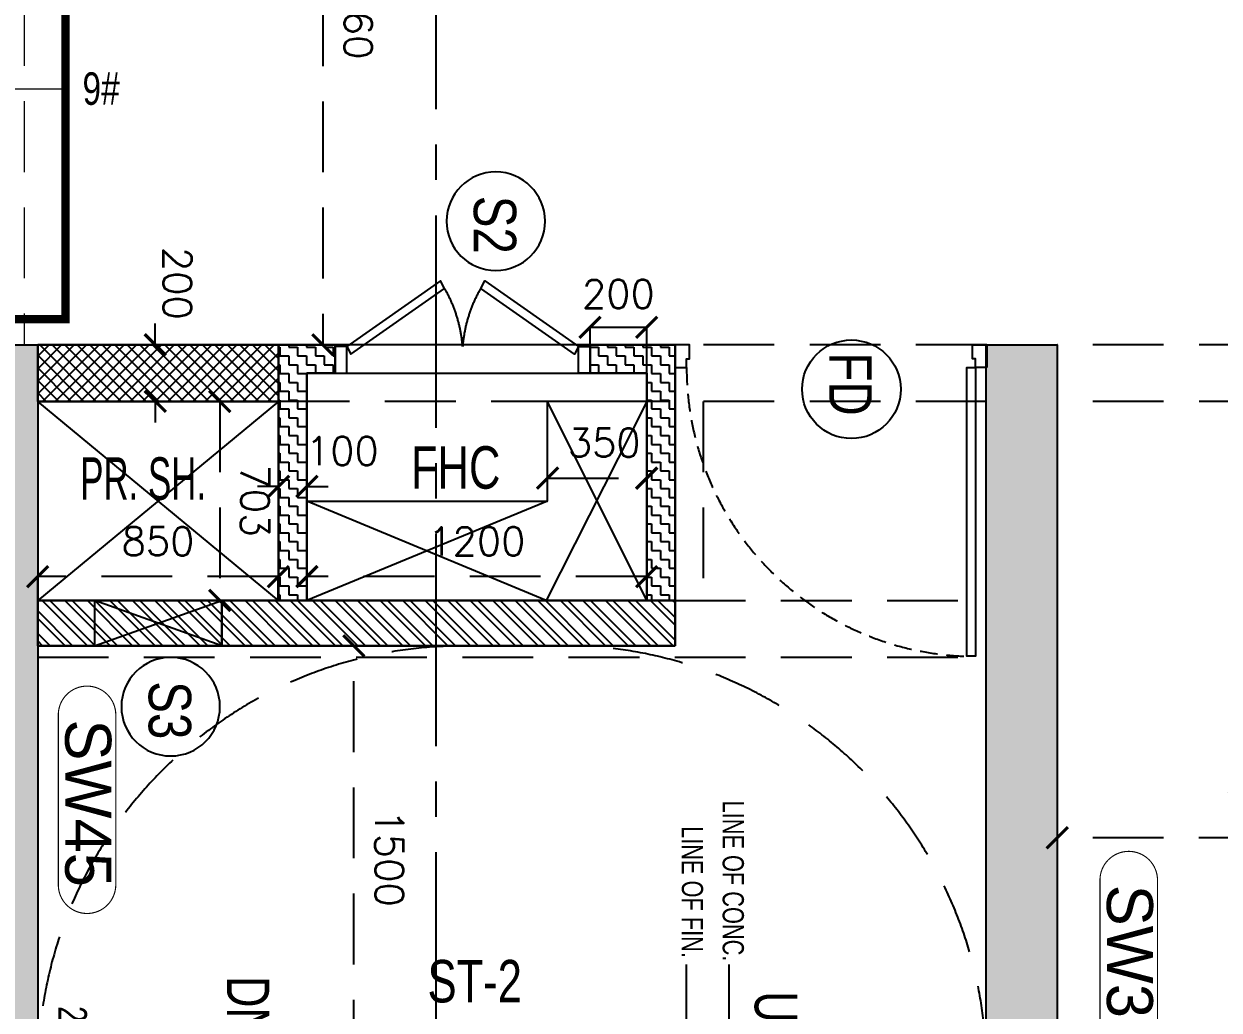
# Model space of a CAD drawing. Header units: millimetres. Extents: x -414464 to 1686, y -90036 to 108605.
# Drawn here: x -112215 to -107994, y -69575 to -66091 of the extents above; entities that cross this region are included whole.
import ezdxf
from ezdxf.enums import TextEntityAlignment as Align

# ---------------------------------------------------------------- set-up
doc = ezdxf.new("R2010")
doc.units = ezdxf.units.MM
doc.header["$LTSCALE"] = 1000
doc.header["$MEASUREMENT"] = 0
for name, pattern in [('$1$AUDIT_D_120904163729-0', [0]), ('$36$HIDDEN', [0.375, 0.25, -0.125]), ('AUDIT_D_120904163729-0', [0]), ('T8 - TYPICAL FLOOR CORE$0$T8 - TYPICAL FLOOR CORE$0$HIDDEN2', [0.1875, 0.125, -0.0625]), ('T8 - TYPICAL FLOOR CORE$1$AUDIT_D_120904163729-0', [0]), ('T8 - TYPICAL FLOOR CORE$1$HIDDEN', [0.375, 0.25, -0.125]), ('T8 - TYPICAL FLOOR CORE$1$T10-TYPICAL FLOOR CORE$0$HIDDEN', [0.375, 0.25, -0.125]), ('T8(T9 IS SIMILAR) - DIMENSION & TEXTING$1$( Hidden )', [0.375, 0.25, -0.125]), ('T8(T9 IS SIMILAR) - DIMENSION & TEXTING$1$AUDIT_D_120904163729-0', [0]), ('T8(T9 IS SIMILAR)$1$$0$HIDDEN', [0.375, 0.25, -0.125]), ('T8(T9 IS SIMILAR)$1$HIDDEN', [0.375, 0.25, -0.125]), ('T8_REFUGE COLUMNS$1$CENTER2', [1.125, 0.75, -0.125, 0.125, -0.125])]:
    doc.linetypes.add(name, pattern=pattern)
doc.layers.get('0').update_dxf_attribs({"linetype": 'AUDIT_D_120904163729-0'})
for name, color, linetype in [('$0$A-HATCH -160', 251, '$1$AUDIT_D_120904163729-0'), ('$21$A-DIMENSIONS', 2, '$36$HIDDEN'), ('a-rcc', 3, 'Continuous'), ('T8 - TYPICAL FLOOR CORE$0$T8 - TYPICAL FLOOR CORE$0$A-DOOR', 1, 'Continuous'), ('T8 - TYPICAL FLOOR CORE$0$T8 - TYPICAL FLOOR CORE$0$Typical floor plan-$0$$0$A2-TYPICAL$0$a-door', 1, 'Continuous'), ('T8 - TYPICAL FLOOR CORE$1$A-DIMENSIONS', 2, 'T8 - TYPICAL FLOOR CORE$1$HIDDEN'), ('T8 - TYPICAL FLOOR CORE$1$A-DOOR-FULL', 2, 'Continuous'), ('T8 - TYPICAL FLOOR CORE$1$A-HATCH -160', 251, 'T8 - TYPICAL FLOOR CORE$1$AUDIT_D_120904163729-0'), ('T8 - TYPICAL FLOOR CORE$1$a-window-no', 125, 'Continuous'), ('T8 - TYPICAL FLOOR CORE$1$HATCH', 8, 'Continuous'), ('T8 - TYPICAL FLOOR CORE$1$T10-TYPICAL FLOOR CORE$0$A-SLAB SUNK-AC LEDGES', 251, 'T8 - TYPICAL FLOOR CORE$1$T10-TYPICAL FLOOR CORE$0$HIDDEN'), ('T8 - TYPICAL FLOOR CORE$1$T10-TYPICAL FLOOR CORE$0$CUT-OUT', 49, 'Continuous'), ('T8(T9 IS SIMILAR) - DIMENSION & TEXTING$1$A-FIRE FIGHTING', 7, 'T8(T9 IS SIMILAR) - DIMENSION & TEXTING$1$AUDIT_D_120904163729-0'), ('T8(T9 IS SIMILAR)$1$$6$a-beam 2', 50, 'Continuous'), ('T8(T9 IS SIMILAR)$1$S-BEAM', 20, 'T8(T9 IS SIMILAR)$1$$0$HIDDEN'), ('T8_REFUGE COLUMNS$1$A-CENTERLINE', 193, 'T8_REFUGE COLUMNS$1$CENTER2'), ('T8_REFUGE COLUMNS$1$A-RCC COLS', 3, 'Continuous'), ('T8_TYPICAL COLUMNS$1$A-RCC COLS', 3, 'Continuous')]:
    doc.layers.add(name, color=color, linetype=linetype)
for name, color, linetype, lineweight in [('T8 - TYPICAL FLOOR CORE$0$a-Text', 4, 'Continuous', 0), ('T8 - TYPICAL FLOOR CORE$0$T8 - TYPICAL FLOOR CORE$0$D&W', 8, 'Continuous', 25), ('T8 - TYPICAL FLOOR CORE$1$A-WALL- 160', 6, 'Continuous', 30), ('T8 - TYPICAL FLOOR CORE$1$T10-TYPICAL FLOOR CORE$0$A-WALL- 160', 6, 'Continuous', 30), ('T8 - TYPICAL FLOOR CORE$1$T10-TYPICAL FLOOR CORE$0$D&W', 8, 'Continuous', 25), ('T8(T9 IS SIMILAR) - DIMENSION & TEXTING$1$R0-18-10-2014-T1-1st Podium Floor Plan$0$Text', 2, 'Continuous', 0), ('T8(T9 IS SIMILAR) - DIMENSION & TEXTING$1$U-IPD-WS-FIRE', 1, 'Continuous', 40), ('T8(T9 IS SIMILAR)$1$D&W', 8, 'Continuous', 25), ('T8(T9 IS SIMILAR)$1$SCPL BEAM', 191, 'T8(T9 IS SIMILAR)$1$$0$HIDDEN', 13), ('T8_REFUGE COLUMNS$1$A-COLUMN NO size reduce', 81, 'Continuous', 25)]:
    doc.layers.add(name, color=color, linetype=linetype, lineweight=lineweight)
doc.layers.add('T8_REFUGE COLUMNS$1$COL-HATCH', color=7, linetype='Continuous', lineweight=25, true_color=0xa3a3a3)
doc.styles.add('T8 - TYPICAL FLOOR CORE$0$ARIAL ARROW', font='swisscl.ttf')
doc.styles.add('T8 - TYPICAL FLOOR CORE$1$LODHA STANDERD', font='sanss___.ttf')
doc.styles.add('T8 - TYPICAL FLOOR CORE$1$Romans 1', font='romans.shx', dxfattribs={"height": 100})
doc.styles.add('T8(T9 IS SIMILAR) - DIMENSION & TEXTING$1$ARIAL ARROW', font='swisscl.ttf')
doc.styles.add('T8(T9 IS SIMILAR) - DIMENSION & TEXTING$1$Tahoma', font='tahoma.ttf')
doc.styles.add('T8_REFUGE COLUMNS$1$STANDARD', font='GOTHIC.TTF')
doc.dimstyles.new('T8 - TYPICAL FLOOR CORE$1$ALPINE S', dxfattribs={"dimscale": 0, "dimtxt": 100, "dimasz": 75, "dimexe": 0, "dimexo": 0, "dimgap": 75, "dimtad": 1, "dimdec": 0, "dimzin": 0, "dimdsep": 46, "dimtxsty": 'T8 - TYPICAL FLOOR CORE$1$Romans 1', "dimblk": 'T8 - TYPICAL FLOOR CORE$1$_ArchTick', "dimcen": 0.09, "dimclrd": 256, "dimclre": 256, "dimclrt": 7, "dimadec": 0, "dimazin": 0, "dimtfac": 1, "dimtdec": 0, "dimtofl": 0, "dimtmove": 1, "dimatfit": 0, "dimldrblk": 'T8 - TYPICAL FLOOR CORE$1$_Open90', "dimfxl": 1, "dimtolj": 1, "dimtzin": 0, "dimarcsym": 0})
doc.dimstyles.new('T8(T9 IS SIMILAR) - DIMENSION & TEXTING$1$SAMATA STD', dxfattribs={"dimtxt": 100, "dimasz": 50, "dimexe": 50, "dimexo": 50, "dimgap": 10, "dimtad": 0, "dimdec": 0, "dimrnd": 5, "dimzin": 0, "dimdsep": 46, "dimtxsty": 'T8(T9 IS SIMILAR) - DIMENSION & TEXTING$1$Tahoma', "dimblk": 'T8(T9 IS SIMILAR) - DIMENSION & TEXTING$1$_Origin2', "dimcen": -50, "dimdle": 50, "dimclrd": 7, "dimclre": 7, "dimclrt": 7, "dimadec": 0, "dimazin": 0, "dimtfac": 1, "dimtdec": 0, "dimtmove": 1, "dimatfit": 3, "dimfxl": 150, "dimtfill": 1, "dimtolj": 1, "dimtzin": 0, "dimlwd": -1, "dimlwe": -1, "dimarcsym": 0})

# ---------------------------------------------------------------- blocks, each defined once
blk = doc.blocks.new('T8_REFUGE COLUMNS')
at = {"layer": 'T8_REFUGE COLUMNS$1$COL-HATCH', "linetype": 'ByBlock'}
h = blk.add_hatch(color=256, dxfattribs=at)
h.dxf.hatch_style = 1
h.paths.add_polyline_path([(1215612.1, -5715624.9), (1207452.1, -5715624.9), (1207452.1, -5715374.9), (1215612.1, -5715374.9)])
h = blk.add_hatch(color=256, dxfattribs=at)
h.dxf.hatch_style = 1
h.paths.add_polyline_path([(1212742.1, -5719224.9), (1207452.1, -5719224.9), (1207452.1, -5718974.9), (1212742.1, -5718974.9)])
at = {"layer": 'T8_REFUGE COLUMNS$1$A-CENTERLINE'}
blk.add_line((1223494.9, -5717567.4), (1182495.9, -5717567.4), dxfattribs=at)
at = {"layer": 'T8_REFUGE COLUMNS$1$A-COLUMN NO size reduce', "linetype": 'ByBlock', "const_width": 3.9}
for points in [[(1209343.2, -5715223.3, -1), (1209343.2, -5715020.1), (1209943.4, -5715020.1, -1), (1209943.4, -5715223.3)], [(1208759.4, -5718902.2, -1), (1208759.4, -5718699.1), (1209359.6, -5718699.1, -1), (1209359.6, -5718902.2)]]:
    blk.add_lwpolyline(points, format="xyb", close=True, dxfattribs=at)
at = {"layer": 'T8_REFUGE COLUMNS$1$A-RCC COLS', "linetype": 'ByBlock'}
for points in [[(1215612.1, -5715624.9), (1207452.1, -5715624.9), (1207452.1, -5715374.9), (1215612.1, -5715374.9)], [(1212742.1, -5719224.9), (1207452.1, -5719224.9), (1207452.1, -5718974.9), (1212742.1, -5718974.9)]]:
    blk.add_lwpolyline(points, close=True, dxfattribs=at)
at = {"layer": 'T8_REFUGE COLUMNS$1$A-COLUMN NO size reduce', "linetype": 'ByBlock', "char_height": 162.5, "attachment_point": 1, "style": 'T8_REFUGE COLUMNS$1$STANDARD'}
for s, insert in [('SW34', (1209359.4, -5715036.3)), ('SW45', (1208775.6, -5718715.3))]:
    blk.add_mtext_dynamic_manual_height_columns(s, width=444.685, gutter_width=500, heights=[0], dxfattribs=dict(at, insert=insert))
blk = doc.blocks.new('T8_TYPICAL COLUMNS')
at = {"layer": 'T8_TYPICAL COLUMNS$1$A-RCC COLS', "linetype": 'ByBlock'}
blk.add_blockref('T8_REFUGE COLUMNS', (0, 0), dxfattribs=at)
blk = doc.blocks.new('*U4597')
for points in [[(0, 0), (0, 1020), (30, 1020), (30, 0)], [(-40, 0), (0, 0), (0, -30), (10, -30), (10, -80), (-40, -80)], [(1060, 0), (1020, 0), (1020, -30), (1010, -30), (1010, -80), (1060, -80)]]:
    blk.add_lwpolyline(points, close=True)
at = {"color": 0, "linetype": 'ByBlock', "ltscale": 0.25}
blk.add_arc((-1.5, -0.6), 1021.5, 0.0347, 87.627, dxfattribs=at)
blk = doc.blocks.new('T8 - TYPICAL FLOOR CORE$1$WINDOW TAG')
at = {"layer": 'T8 - TYPICAL FLOOR CORE$1$a-window-no'}
blk.add_circle((0, 0), 174.1, dxfattribs=at)
at = {"layer": 'T8 - TYPICAL FLOOR CORE$1$a-window-no', "style": 'T8 - TYPICAL FLOOR CORE$1$LODHA STANDERD'}
blk.add_attdef('WINDOW', text='', height=150, dxfattribs=at).set_placement((11.3, 2.8), align=Align.MIDDLE_CENTER)
blk = doc.blocks.new('T8 - TYPICAL FLOOR CORE$1$_ArchTick')
at = {"color": 0, "linetype": 'ByBlock', "const_width": 0.15}
blk.add_lwpolyline([(-0.5, -0.5), (0.5, 0.5)], dxfattribs=at)
blk = doc.blocks.new('*D4665')
at = {"layer": 'T8 - TYPICAL FLOOR CORE$1$A-DIMENSIONS', "linetype": 'T8 - TYPICAL FLOOR CORE$1$HIDDEN', "lineweight": -2, "transparency": 16777216}
for p, q in [((1209202.3, -5713874), (1209193.6, -5713874)), ((1209202.3, -5715374), (1209193.6, -5715374))]:
    blk.add_line(p, q, dxfattribs=at)
at = {"layer": 'T8 - TYPICAL FLOOR CORE$1$A-DIMENSIONS', "lineweight": -2, "transparency": 16777216}
blk.add_line((1209193.6, -5713874), (1209193.6, -5715374), dxfattribs=at)
at = {"layer": 'T8 - TYPICAL FLOOR CORE$1$A-DIMENSIONS', "linetype": 'ByBlock', "lineweight": -2, "transparency": 16777216, "xscale": 75, "yscale": 75, "zscale": 75}
for p, rotation in [((1209193.6, -5713874), 90), ((1209193.6, -5715374), 270)]:
    blk.add_blockref('T8 - TYPICAL FLOOR CORE$1$_ArchTick', p, dxfattribs=dict(at, rotation=rotation))
at = {"layer": 'T8 - TYPICAL FLOOR CORE$1$A-DIMENSIONS', "color": 7, "linetype": 'ByBlock', "transparency": 16777216, "insert": (1209068.6, -5714624), "char_height": 100, "attachment_point": 5, "rotation": 90, "style": 'T8 - TYPICAL FLOOR CORE$1$Romans 1'}
blk.add_mtext('\\A1;1500', dxfattribs=at)
blk = doc.blocks.new('T8 - TYPICAL FLOOR CORE$1$_Open90')
at = {"color": 0, "linetype": 'ByBlock', "lineweight": -2}
for p, q in [((0, 0), (-1, 0)), ((-0.5, 0.5), (0, 0)), ((0, 0), (-0.5, -0.5))]:
    blk.add_line(p, q, dxfattribs=at)
blk = doc.blocks.new('*D4669')
at = {"layer": 'T8 - TYPICAL FLOOR CORE$1$A-DIMENSIONS', "linetype": 'T8 - TYPICAL FLOOR CORE$1$HIDDEN', "lineweight": -2, "transparency": 16777216}
for p, q in [((1205092.4, -5717855.7), (1205092.4, -5717968.1)), ((1207452.3, -5718258.1), (1207452.3, -5717968.1))]:
    blk.add_line(p, q, dxfattribs=at)
at = {"layer": 'T8 - TYPICAL FLOOR CORE$1$A-DIMENSIONS', "lineweight": -2, "transparency": 16777216}
blk.add_line((1205092.4, -5717968.1), (1207452.3, -5717968.1), dxfattribs=at)
at = {"layer": 'T8 - TYPICAL FLOOR CORE$1$A-DIMENSIONS', "linetype": 'ByBlock', "lineweight": -2, "transparency": 16777216, "xscale": 75, "yscale": 75, "zscale": 75, "rotation": 180}
blk.add_blockref('T8 - TYPICAL FLOOR CORE$1$_ArchTick', (1205092.4, -5717968.1), dxfattribs=at)
at = {"layer": 'T8 - TYPICAL FLOOR CORE$1$A-DIMENSIONS', "linetype": 'ByBlock', "lineweight": -2, "transparency": 16777216, "xscale": 75, "yscale": 75, "zscale": 75}
blk.add_blockref('T8 - TYPICAL FLOOR CORE$1$_ArchTick', (1207452.3, -5717968.1), dxfattribs=at)
at = {"layer": 'T8 - TYPICAL FLOOR CORE$1$A-DIMENSIONS', "color": 7, "linetype": 'ByBlock', "transparency": 16777216, "insert": (1206272.3, -5717843.1), "char_height": 100, "attachment_point": 5, "style": 'T8 - TYPICAL FLOOR CORE$1$Romans 1'}
blk.add_mtext('\\A1;2360', dxfattribs=at)
blk = doc.blocks.new('*D4629')
at = {"layer": 'T8 - TYPICAL FLOOR CORE$1$A-DIMENSIONS', "linetype": 'T8 - TYPICAL FLOOR CORE$1$HIDDEN', "lineweight": -2, "transparency": 16777216}
for p, q in [((1208515.7, -5717976.4), (1208515.7, -5717858.5)), ((1210015.9, -5718058.1), (1210015.9, -5717858.5))]:
    blk.add_line(p, q, dxfattribs=at)
at = {"layer": 'T8 - TYPICAL FLOOR CORE$1$A-DIMENSIONS', "lineweight": -2, "transparency": 16777216}
blk.add_line((1210015.9, -5717858.5), (1208515.7, -5717858.5), dxfattribs=at)
at = {"layer": 'T8 - TYPICAL FLOOR CORE$1$A-DIMENSIONS', "linetype": 'ByBlock', "lineweight": -2, "transparency": 16777216, "xscale": 75, "yscale": 75, "zscale": 75, "rotation": 180}
blk.add_blockref('T8 - TYPICAL FLOOR CORE$1$_ArchTick', (1208515.7, -5717858.5), dxfattribs=at)
at = {"layer": 'T8 - TYPICAL FLOOR CORE$1$A-DIMENSIONS', "linetype": 'ByBlock', "lineweight": -2, "transparency": 16777216, "xscale": 75, "yscale": 75, "zscale": 75}
blk.add_blockref('T8 - TYPICAL FLOOR CORE$1$_ArchTick', (1210015.9, -5717858.5), dxfattribs=at)
at = {"layer": 'T8 - TYPICAL FLOOR CORE$1$A-DIMENSIONS', "color": 7, "linetype": 'ByBlock', "transparency": 16777216, "insert": (1209265.8, -5717733.5), "char_height": 100, "attachment_point": 5, "style": 'T8 - TYPICAL FLOOR CORE$1$Romans 1'}
blk.add_mtext('\\A1;1500', dxfattribs=at)
blk = doc.blocks.new('*D4605')
at = {"layer": 'T8 - TYPICAL FLOOR CORE$1$A-DIMENSIONS', "linetype": 'T8 - TYPICAL FLOOR CORE$1$HIDDEN', "lineweight": -2, "transparency": 16777216}
for p, q in [((1208355.3, -5716824.1), (1208271.1, -5716824.1)), ((1208355.3, -5718024), (1208271.1, -5718024))]:
    blk.add_line(p, q, dxfattribs=at)
at = {"layer": 'T8 - TYPICAL FLOOR CORE$1$A-DIMENSIONS', "lineweight": -2, "transparency": 16777216}
blk.add_line((1208271.1, -5716824.1), (1208271.1, -5718024), dxfattribs=at)
at = {"layer": 'T8 - TYPICAL FLOOR CORE$1$A-DIMENSIONS', "linetype": 'ByBlock', "lineweight": -2, "transparency": 16777216, "xscale": 75, "yscale": 75, "zscale": 75}
for p, rotation in [((1208271.1, -5716824.1), 90), ((1208271.1, -5718024), 270)]:
    blk.add_blockref('T8 - TYPICAL FLOOR CORE$1$_ArchTick', p, dxfattribs=dict(at, rotation=rotation))
at = {"layer": 'T8 - TYPICAL FLOOR CORE$1$A-DIMENSIONS', "color": 7, "linetype": 'ByBlock', "transparency": 16777216, "insert": (1208146.1, -5717424), "char_height": 100, "attachment_point": 5, "rotation": 90, "style": 'T8 - TYPICAL FLOOR CORE$1$Romans 1'}
blk.add_mtext('\\A1;1200', dxfattribs=at)
blk = doc.blocks.new('*D4606')
at = {"layer": 'T8 - TYPICAL FLOOR CORE$1$A-DIMENSIONS', "linetype": 'T8 - TYPICAL FLOOR CORE$1$HIDDEN', "lineweight": -2, "transparency": 16777216}
for p, q in [((1207652, -5718256.6), (1207652, -5718332)), ((1208355.3, -5718256.6), (1208355.3, -5718332))]:
    blk.add_line(p, q, dxfattribs=at)
at = {"layer": 'T8 - TYPICAL FLOOR CORE$1$A-DIMENSIONS', "lineweight": -2, "transparency": 16777216}
blk.add_line((1207652, -5718332), (1208355.3, -5718332), dxfattribs=at)
at = {"layer": 'T8 - TYPICAL FLOOR CORE$1$A-DIMENSIONS', "linetype": 'ByBlock', "lineweight": -2, "transparency": 16777216, "xscale": 75, "yscale": 75, "zscale": 75, "rotation": 180}
blk.add_blockref('T8 - TYPICAL FLOOR CORE$1$_ArchTick', (1207652, -5718332), dxfattribs=at)
at = {"layer": 'T8 - TYPICAL FLOOR CORE$1$A-DIMENSIONS', "linetype": 'ByBlock', "lineweight": -2, "transparency": 16777216, "xscale": 75, "yscale": 75, "zscale": 75}
blk.add_blockref('T8 - TYPICAL FLOOR CORE$1$_ArchTick', (1208355.3, -5718332), dxfattribs=at)
at = {"layer": 'T8 - TYPICAL FLOOR CORE$1$A-DIMENSIONS', "color": 7, "linetype": 'ByBlock', "transparency": 16777216, "insert": (1208003.6, -5718207), "char_height": 100, "attachment_point": 5, "style": 'T8 - TYPICAL FLOOR CORE$1$Romans 1'}
blk.add_mtext('\\A1;703', dxfattribs=at)
blk = doc.blocks.new('*D4607')
at = {"layer": 'T8 - TYPICAL FLOOR CORE$1$A-DIMENSIONS', "linetype": 'T8 - TYPICAL FLOOR CORE$1$HIDDEN', "lineweight": -2, "transparency": 16777216}
for p, q in [((1208355.3, -5718125.1), (1208271.1, -5718125.1)), ((1208355.3, -5718974.9), (1208271.1, -5718974.9))]:
    blk.add_line(p, q, dxfattribs=at)
at = {"layer": 'T8 - TYPICAL FLOOR CORE$1$A-DIMENSIONS', "lineweight": -2, "transparency": 16777216}
blk.add_line((1208271.1, -5718125.1), (1208271.1, -5718974.9), dxfattribs=at)
at = {"layer": 'T8 - TYPICAL FLOOR CORE$1$A-DIMENSIONS', "linetype": 'ByBlock', "lineweight": -2, "transparency": 16777216, "xscale": 75, "yscale": 75, "zscale": 75}
for p, rotation in [((1208271.1, -5718125.1), 90), ((1208271.1, -5718974.9), 270)]:
    blk.add_blockref('T8 - TYPICAL FLOOR CORE$1$_ArchTick', p, dxfattribs=dict(at, rotation=rotation))
at = {"layer": 'T8 - TYPICAL FLOOR CORE$1$A-DIMENSIONS', "color": 7, "linetype": 'ByBlock', "transparency": 16777216, "insert": (1208146.1, -5718550), "char_height": 100, "attachment_point": 5, "rotation": 90, "style": 'T8 - TYPICAL FLOOR CORE$1$Romans 1'}
blk.add_mtext('\\A1;850', dxfattribs=at)
blk = doc.blocks.new('*D4620')
at = {"layer": 'T8 - TYPICAL FLOOR CORE$1$A-DIMENSIONS', "linetype": 'T8 - TYPICAL FLOOR CORE$1$HIDDEN', "lineweight": -2, "transparency": 16777216}
for p, q in [((1207552.1, -5716824.1), (1207390.5, -5716824.1)), ((1207552.1, -5717024.1), (1207390.5, -5717024.1))]:
    blk.add_line(p, q, dxfattribs=at)
at = {"layer": 'T8 - TYPICAL FLOOR CORE$1$A-DIMENSIONS', "lineweight": -2, "transparency": 16777216}
blk.add_line((1207390.5, -5716824.1), (1207390.5, -5717024.1), dxfattribs=at)
at = {"layer": 'T8 - TYPICAL FLOOR CORE$1$A-DIMENSIONS', "linetype": 'ByBlock', "lineweight": -2, "transparency": 16777216, "xscale": 75, "yscale": 75, "zscale": 75}
for p, rotation in [((1207390.5, -5716824.1), 90), ((1207390.5, -5717024.1), 270)]:
    blk.add_blockref('T8 - TYPICAL FLOOR CORE$1$_ArchTick', p, dxfattribs=dict(at, rotation=rotation))
at = {"layer": 'T8 - TYPICAL FLOOR CORE$1$A-DIMENSIONS', "color": 7, "linetype": 'ByBlock', "transparency": 16777216, "insert": (1207272.3, -5716924.1), "char_height": 100, "attachment_point": 5, "rotation": 90, "style": 'T8 - TYPICAL FLOOR CORE$1$Romans 1'}
blk.add_mtext('\\A1;200', dxfattribs=at)
blk = doc.blocks.new('*D4625')
at = {"layer": 'T8 - TYPICAL FLOOR CORE$1$A-DIMENSIONS', "linetype": 'T8 - TYPICAL FLOOR CORE$1$HIDDEN', "lineweight": -2, "transparency": 16777216}
for p, q in [((1208055.1, -5716824.1), (1207923.2, -5716824.1)), ((1208005.1, -5717174.1), (1207923.2, -5717174.1))]:
    blk.add_line(p, q, dxfattribs=at)
at = {"layer": 'T8 - TYPICAL FLOOR CORE$1$A-DIMENSIONS', "lineweight": -2, "transparency": 16777216}
blk.add_line((1207923.2, -5717174.1), (1207923.2, -5716824.1), dxfattribs=at)
at = {"layer": 'T8 - TYPICAL FLOOR CORE$1$A-DIMENSIONS', "linetype": 'ByBlock', "lineweight": -2, "transparency": 16777216, "xscale": 75, "yscale": 75, "zscale": 75}
for p, rotation in [((1207923.2, -5716824.1), 90), ((1207923.2, -5717174.1), 270)]:
    blk.add_blockref('T8 - TYPICAL FLOOR CORE$1$_ArchTick', p, dxfattribs=dict(at, rotation=rotation))
at = {"layer": 'T8 - TYPICAL FLOOR CORE$1$A-DIMENSIONS', "color": 7, "linetype": 'ByBlock', "transparency": 16777216, "insert": (1207798.2, -5716974.1), "char_height": 100, "attachment_point": 5, "rotation": 90, "style": 'T8 - TYPICAL FLOOR CORE$1$Romans 1'}
blk.add_mtext('\\A1;350', dxfattribs=at)
blk = doc.blocks.new('*D4626')
at = {"layer": 'T8 - TYPICAL FLOOR CORE$1$A-DIMENSIONS', "lineweight": -2, "transparency": 16777216}
for p, q in [((1207452.1, -5718559.6), (1207377.1, -5718559.6)), ((1207652, -5718559.6), (1207727, -5718559.6))]:
    blk.add_line(p, q, dxfattribs=at)
at = {"layer": 'T8 - TYPICAL FLOOR CORE$1$A-DIMENSIONS', "linetype": 'T8 - TYPICAL FLOOR CORE$1$HIDDEN', "lineweight": -2, "transparency": 16777216}
for p, q in [((1207452.1, -5718549.5), (1207452.1, -5718559.6)), ((1207652, -5718549.5), (1207652, -5718559.6))]:
    blk.add_line(p, q, dxfattribs=at)
at = {"layer": 'T8 - TYPICAL FLOOR CORE$1$A-DIMENSIONS', "linetype": 'ByBlock', "lineweight": -2, "transparency": 16777216, "xscale": 75, "yscale": 75, "zscale": 75}
blk.add_blockref('T8 - TYPICAL FLOOR CORE$1$_ArchTick', (1207452.1, -5718559.6), dxfattribs=at)
at = {"layer": 'T8 - TYPICAL FLOOR CORE$1$A-DIMENSIONS', "linetype": 'ByBlock', "lineweight": -2, "transparency": 16777216, "xscale": 75, "yscale": 75, "zscale": 75, "rotation": 179.9999999999892}
blk.add_blockref('T8 - TYPICAL FLOOR CORE$1$_ArchTick', (1207652, -5718559.6), dxfattribs=at)
at = {"layer": 'T8 - TYPICAL FLOOR CORE$1$A-DIMENSIONS', "color": 7, "linetype": 'ByBlock', "transparency": 16777216, "insert": (1207235.2, -5718482.1), "char_height": 100, "attachment_point": 5, "style": 'T8 - TYPICAL FLOOR CORE$1$Romans 1'}
blk.add_mtext('\\A1;200', dxfattribs=at)
blk = doc.blocks.new('*D4644')
at = {"layer": 'T8 - TYPICAL FLOOR CORE$1$A-DIMENSIONS', "lineweight": -2, "transparency": 16777216}
for p, q in [((1207952.4, -5718024.1), (1207952.4, -5717949.1)), ((1207952.4, -5718124.1), (1207952.4, -5718199.1))]:
    blk.add_line(p, q, dxfattribs=at)
at = {"layer": 'T8 - TYPICAL FLOOR CORE$1$A-DIMENSIONS', "linetype": 'T8 - TYPICAL FLOOR CORE$1$HIDDEN', "lineweight": -2, "transparency": 16777216}
for p, q in [((1208005.1, -5718024.1), (1207952.4, -5718024.1)), ((1208055.1, -5718124.1), (1207952.4, -5718124.1))]:
    blk.add_line(p, q, dxfattribs=at)
at = {"layer": 'T8 - TYPICAL FLOOR CORE$1$A-DIMENSIONS', "linetype": 'ByBlock', "lineweight": -2, "transparency": 16777216, "xscale": 75, "yscale": 75, "zscale": 75}
for p, rotation in [((1207952.4, -5718024.1), 269.9999999999892), ((1207952.4, -5718124.1), 89.99999999998924)]:
    blk.add_blockref('T8 - TYPICAL FLOOR CORE$1$_ArchTick', p, dxfattribs=dict(at, rotation=rotation))
at = {"layer": 'T8 - TYPICAL FLOOR CORE$1$A-DIMENSIONS', "color": 7, "linetype": 'ByBlock', "transparency": 16777216, "insert": (1207827.4, -5717899.1), "char_height": 100, "attachment_point": 5, "rotation": 90, "style": 'T8 - TYPICAL FLOOR CORE$1$Romans 1'}
blk.add_mtext('\\A1;100', dxfattribs=at)
blk = doc.blocks.new('T8(T9 IS SIMILAR) - DIMENSION & TEXTING$1$A$C7A147FD6')
at = {"layer": 'T8(T9 IS SIMILAR) - DIMENSION & TEXTING$1$U-IPD-WS-FIRE', "color": 223, "linetype": 'T8(T9 IS SIMILAR) - DIMENSION & TEXTING$1$( Hidden )', "ltscale": 2, "true_color": 0xbd59b9, "const_width": 30, "elevation": -0.6}
blk.add_lwpolyline([(-2270, -3502.5), (-90.5, -3502.5), (-90.4, -5317.1), (347.4, -5317), (347.5, -6277.1), (3874.3, -6276.8), (3870.6, -9339), (5673.5, -9338.8), (5673.6, -11094.1), (5502.9, -11095.8)], dxfattribs=at)
blk = doc.blocks.new('T8(T9 IS SIMILAR) - DIMENSION & TEXTING$1$_Origin2')
at = {"color": 0, "linetype": 'ByBlock', "lineweight": -2}
blk.add_line((-0.5, 0), (-1, 0), dxfattribs=at)
for radius in [0.5, 0.25]:
    blk.add_circle((0, 0), radius, dxfattribs=at)
blk = doc.blocks.new('T8 - TYPICAL FLOOR CORE')
at = {"layer": 'T8 - TYPICAL FLOOR CORE$1$A-HATCH -160', "linetype": 'ByBlock'}
h = blk.add_hatch(dxfattribs=at)
h.set_pattern_fill('ZIGZAG', color=256, scale=250)
h.set_pattern_definition([(9e-15, (57014.018, -4904.488), (31.25, 31.25), [31.25, -31.25]), (90, (57045.268, -4904.488), (-31.25, 31.25), [31.25, -31.25])])
h.paths.add_polyline_path([(1208355.3, -5716724.1), (1207452.1, -5716724.1), (1207452.1, -5717024.1), (1207552.1, -5717024.1), (1207552.1, -5716824.1), (1208355.3, -5716824.1)])
h = blk.add_hatch(dxfattribs=at)
h.set_pattern_fill('ZIGZAG', color=256, scale=250)
h.set_pattern_definition([(9e-15, (57014.018, -4904.488), (31.25, 31.25), [31.25, -31.25]), (90, (57045.268, -4904.488), (-31.25, 31.25), [31.25, -31.25])])
h.paths.add_polyline_path([(1208355.3, -5718024.1), (1207552.1, -5718024.1), (1207552.1, -5717924.1), (1207452.1, -5717924.1), (1207452.1, -5718124.1), (1207552.1, -5718124.1), (1208355.3, -5718124.1)])
at = {"layer": 'T8 - TYPICAL FLOOR CORE$1$T10-TYPICAL FLOOR CORE$0$A-SLAB SUNK-AC LEDGES', "linetype": 'ByBlock'}
h = blk.add_hatch(dxfattribs=at)
h.set_pattern_fill('ANSI32', color=256, scale=150)
h.set_pattern_definition([(45, (57057.016, -4904.49), (-39.77475644, 39.77475644), []), (45, (57083.533, -4904.49), (-39.77475644, 39.77475644), [])])
h.paths.add_polyline_path([(1208515.3, -5716724.1), (1208355.3, -5716724.1), (1208355.3, -5718974.9), (1208515.3, -5718974.9)])
h = blk.add_hatch(dxfattribs=at)
h.set_pattern_fill('ANSI37', color=256, scale=250)
h.paths.add_polyline_path([(1207652, -5718974.9), (1207452.3, -5718974.9), (1207452.3, -5718124.1), (1207652, -5718124.1)])
at = {"linetype": 'ByBlock'}
blk.add_line((1208087.1, -5718024.1), (1208355.3, -5718024.1), dxfattribs=at)
at = {"linetype": 'T8 - TYPICAL FLOOR CORE$0$T8 - TYPICAL FLOOR CORE$0$HIDDEN2', "ltscale": 10}
for points in [[(1207252.9, -5717410.3, 0.113319), (1207458.1, -5717474.1, 0.860704)], [(1207252.9, -5717537.9, -0.113319), (1207458.1, -5717474.1, -0.860704)]]:
    blk.add_lwpolyline(points, format="xyb", dxfattribs=at)
at = {"layer": 'T8 - TYPICAL FLOOR CORE$0$T8 - TYPICAL FLOOR CORE$0$A-DOOR', "linetype": 'Continuous', "ltscale": 5}
for points in [[(1207458.1, -5717064.5), (1207484.8, -5717079.5), (1207252.9, -5717410.3), (1207226.1, -5717395.3)], [(1207458.1, -5717883.6), (1207484.8, -5717868.6), (1207252.9, -5717537.9), (1207226.1, -5717552.8)]]:
    blk.add_lwpolyline(points, close=True, dxfattribs=at)
at = {"layer": 'T8 - TYPICAL FLOOR CORE$0$T8 - TYPICAL FLOOR CORE$0$D&W', "linetype": 'ByBlock'}
blk.add_lwpolyline([(1207452.1, -5717024.1), (1207452, -5717924.1), (1207552.1, -5717924.1), (1207552, -5717024.1)], close=True, dxfattribs=at)
at = {"layer": 'T8 - TYPICAL FLOOR CORE$0$T8 - TYPICAL FLOOR CORE$0$Typical floor plan-$0$$0$A2-TYPICAL$0$a-door', "color": 4}
for points in [[(1207458.1, -5717064.5), (1207458.1, -5717024.1), (1207552.1, -5717024.1), (1207552.1, -5717064.5)], [(1207458.1, -5717883.6), (1207458.1, -5717924.1), (1207552.1, -5717924.1), (1207552.1, -5717883.6)]]:
    blk.add_lwpolyline(points, close=True, dxfattribs=at)
at = {"layer": 'T8 - TYPICAL FLOOR CORE$1$A-WALL- 160', "linetype": 'ByBlock'}
for points in [[(1208355.3, -5716724.1), (1207452.1, -5716724.1), (1207452.1, -5717024.1), (1207552.1, -5717024.1), (1207552.1, -5716824.1), (1208355.3, -5716824.1)], [(1208355.3, -5718024.1), (1207552.1, -5718024.1), (1207552.1, -5717924.1), (1207452.1, -5717924.1), (1207452.1, -5718124.1), (1207552.1, -5718124.1), (1207552.1, -5718124.1), (1208355.3, -5718124.1)]]:
    blk.add_lwpolyline(points, close=True, dxfattribs=at)
at = {"layer": 'T8 - TYPICAL FLOOR CORE$1$A-WALL- 160', "linetype": 'ByBlock', "elevation": 0}
blk.add_lwpolyline([(1207652, -5718974.9), (1207452.3, -5718974.9), (1207452.3, -5718124.1), (1207652, -5718124.1)], close=True, dxfattribs=at)
at = {"layer": 'T8 - TYPICAL FLOOR CORE$1$HATCH', "linetype": 'T8 - TYPICAL FLOOR CORE$1$HIDDEN'}
for centre, radius, start, end in [((1210017.8, -5717128.5), 1504.6, 91.9839, 176.7169), ((1210016, -5717473.8, 0.7), 1500.2, 180.0714, 269.9908)]:
    blk.add_arc(centre, radius, start, end, dxfattribs=at)
at = {"layer": 'T8 - TYPICAL FLOOR CORE$1$T10-TYPICAL FLOOR CORE$0$A-WALL- 160', "linetype": 'ByBlock'}
blk.add_lwpolyline([(1208515.3, -5716724.1), (1208355.3, -5716724.1), (1208355.3, -5718974.9), (1208515.3, -5718974.9)], close=True, dxfattribs=at)
at = {"layer": 'T8 - TYPICAL FLOOR CORE$1$T10-TYPICAL FLOOR CORE$0$CUT-OUT'}
for p, q in [((1208355.3, -5716824.1, 0.6), (1207652, -5717174.1)), ((1207652, -5716824.1, -0.6), (1208355.3, -5717179.1)), ((1207652, -5716824.1, 0), (1207652, -5717174.1)), ((1208005.1, -5717174.1), (1207652, -5717174.1)), ((1208005.1, -5717174.1), (1208355.3, -5718024.1)), ((1208005.1, -5718024.1), (1208005.1, -5717174.1)), ((1208355.3, -5717179.1), (1208005.1, -5718024.1)), ((1208005.1, -5718024.1), (1208355.3, -5718024.1)), ((1207652, -5718124.1, -0.3), (1208355.3, -5718974.9, -0.1)), ((1207652, -5718124.1, -0.3), (1207652.1, -5718974.9, 0)), ((1208355.3, -5718124.1, 0.6), (1207652.1, -5718974.9, 0))]:
    blk.add_line(p, q, dxfattribs=at)
at = {"layer": 'T8 - TYPICAL FLOOR CORE$1$T10-TYPICAL FLOOR CORE$0$D&W', "linetype": 'ByBlock'}
for points in [[(1208515.3, -5718324.5), (1208355.3, -5718324.5), (1208355.3, -5718774.5), (1208515.3, -5718774.5)], [(1208515.3, -5718774.5), (1208355.3, -5718324.5), (1208515.3, -5718324.5), (1208355.3, -5718774.5)]]:
    blk.add_lwpolyline(points, close=True, dxfattribs=at)
at = {"layer": 'T8 - TYPICAL FLOOR CORE$1$A-DOOR-FULL', "linetype": 'T8 - TYPICAL FLOOR CORE$1$HIDDEN', "rotation": 270}
blk.add_blockref('*U4597', (1207532.3, -5715663.2), dxfattribs=at)
at = {"layer": 'T8 - TYPICAL FLOOR CORE$1$a-window-no'}
ref = blk.add_blockref('T8 - TYPICAL FLOOR CORE$1$WINDOW TAG', (1207609.3, -5716101.2), dxfattribs=dict(at, rotation=180))
ref.add_attrib('WINDOW', 'FD', dxfattribs={"height": 150, "style": 'T8 - TYPICAL FLOOR CORE$1$LODHA STANDERD', "width": 0.8}).set_placement((1207590.9, -5716104), align=Align.MIDDLE_CENTER)
ref = blk.add_blockref('T8 - TYPICAL FLOOR CORE$1$WINDOW TAG', (1207015.6, -5717357.1), dxfattribs=dict(at, xscale=-1, rotation=180))
ref.add_attrib('WINDOW', 'S2', dxfattribs={"height": 150, "style": 'T8 - TYPICAL FLOOR CORE$1$LODHA STANDERD', "width": 0.8}).set_placement((1207028.3, -5717359.9), align=Align.MIDDLE_CENTER)
ref = blk.add_blockref('T8 - TYPICAL FLOOR CORE$1$WINDOW TAG', (1208730.6, -5718505.2), dxfattribs=dict(at, xscale=-1, rotation=180))
ref.add_attrib('WINDOW', 'S3', dxfattribs={"height": 150, "style": 'T8 - TYPICAL FLOOR CORE$1$LODHA STANDERD', "width": 0.8}).set_placement((1208743.3, -5718508), align=Align.MIDDLE_CENTER)
at = {"layer": 'T8 - TYPICAL FLOOR CORE$0$a-Text', "linetype": 'ByBlock', "style": 'T8 - TYPICAL FLOOR CORE$0$ARIAL ARROW'}
for s, height, p in [('LINE OF CONC.', 75, (1209062.3, -5716555.9)), ('LINE OF FIN.', 75, (1209152.5, -5716700.1)), ('20', 101.25, (1209788.1, -5718902.3, 0))]:
    blk.add_text(s, height=height, dxfattribs=at).set_placement(p)
at = {"layer": 'T8 - TYPICAL FLOOR CORE$0$a-Text', "linetype": 'ByBlock', "char_height": 150, "width": 821.633, "attachment_point": 7, "style": 'T8 - TYPICAL FLOOR CORE$0$ARIAL ARROW'}
for s, insert in [('\\pi316.99285;UP', (1209418.6, -5716444.8)), ('\\pi313.45418;DN', (1209368.6, -5718306.7))]:
    blk.add_mtext(s, dxfattribs=dict(at, insert=insert))
at = {"layer": 'T8 - TYPICAL FLOOR CORE$0$a-Text', "linetype": 'ByBlock', "char_height": 150, "width": 821.633, "rotation": 90, "style": 'T8 - TYPICAL FLOOR CORE$0$ARIAL ARROW'}
for s, insert, attachment_point in [('\\pi244.20451;ST-2', (1209777.4, -5717842.2), 7), ('FHC', (1207810.4, -5717656.7, 0.3), 1), ('\\pi199.95156;{\\W0.8;PR. SH. }', (1207849.7, -5719024.6), 1)]:
    blk.add_mtext(s, dxfattribs=dict(at, insert=insert, attachment_point=attachment_point))
at = {"layer": 'T8 - TYPICAL FLOOR CORE$1$A-DIMENSIONS', "linetype": 'ByBlock'}
for base, p1, p2, picture, middle in [((1209193.6, -5715374), (1209202.3, -5713874), (1209202.3, -5715374), '*D4665', (1209068.6, -5714624)), ((1208271.1, -5718024), (1208355.3, -5716824.1, 0.6), (1208355.3, -5718024, 0.6), '*D4605', (1208146.1, -5717424)), ((1208271.1, -5718974.9), (1208355.3, -5718125.1), (1208355.3, -5718974.9), '*D4607', (1208146.1, -5718550))]:
    dim = blk.add_linear_dim(base=base, p1=p1, p2=p2, angle=90, dimstyle='T8 - TYPICAL FLOOR CORE$1$ALPINE S', override={"dimscale": 1, "dimfxl": 5, "dimarcsym": 1}, dxfattribs=at)
    dim.commit()
    dim.dimension.update_dxf_attribs({"geometry": picture, "text_midpoint": middle})
for base, p1, p2, picture, middle in [((1207390.5, -5717024.1), (1207552.1, -5716824.1), (1207552.1, -5717024.1), '*D4620', (1207397.3, -5716924.1)), ((1207923.2, -5716824.1), (1208005.1, -5717174.1), (1208055.1, -5716824.1), '*D4625', (1207923.2, -5716974.1)), ((1207952.4, -5718124.1, 0), (1208005.1, -5718024.1), (1208055.1, -5718124.1), '*D4644', (1207952.4, -5717899.1, 0))]:
    dim = blk.add_linear_dim(base=base, p1=p1, p2=p2, angle=90, dimstyle='T8 - TYPICAL FLOOR CORE$1$ALPINE S', override={"dimscale": 1, "dimfxl": 5, "dimarcsym": 1}, dxfattribs=at)
    dim.commit()
    dim.dimension.update_dxf_attribs({"geometry": picture, "text_midpoint": middle, "dimtype": 128})
for base, p1, p2, picture, middle in [((1208515.7, -5717858.5), (1210015.9, -5718058.1, 0.4), (1208515.7, -5717976.4), '*D4629', (1209265.8, -5717733.5)), ((1207452.3, -5717968.1), (1205092.4, -5717855.7), (1207452.3, -5718258.1), '*D4669', (1206272.3, -5717843.1)), ((1208355.3, -5718332), (1207652, -5718256.6, -0.2), (1208355.3, -5718256.6), '*D4606', (1208003.6, -5718207))]:
    dim = blk.add_linear_dim(base=base, p1=p1, p2=p2, dimstyle='T8 - TYPICAL FLOOR CORE$1$ALPINE S', override={"dimscale": 1, "dimfxl": 5, "dimarcsym": 1}, dxfattribs=at)
    dim.commit()
    dim.dimension.update_dxf_attribs({"geometry": picture, "text_midpoint": middle})
dim = blk.add_linear_dim(base=(1207452.1, -5718559.6, 0), p1=(1207652, -5718549.5, -0.1), p2=(1207452.1, -5718549.5), dimstyle='T8 - TYPICAL FLOOR CORE$1$ALPINE S', override={"dimscale": 1, "dimfxl": 5, "dimarcsym": 1}, dxfattribs=at)
dim.commit()
dim.dimension.update_dxf_attribs({"geometry": '*D4626', "text_midpoint": (1207235.2, -5718607.1, 0), "dimtype": 128})
at = {"linetype": 'ByBlock'}
for points in [[(1210063.8, -5716533), (1209640.9, -5716533)], [(1210013.8, -5716683.2), (1209640.9, -5716683.2)]]:
    blk.add_leader(points, dimstyle='T8 - TYPICAL FLOOR CORE$1$ALPINE S', override={"dimscale": 1, "dimtad": 0, "dimfxl": 5, "dimtfill": 1, "dimarcsym": 1}, dxfattribs=at)
blk = doc.blocks.new('T8(T9 IS SIMILAR) - DIMENSION & TEXTING')
at = {"layer": 'T8(T9 IS SIMILAR) - DIMENSION & TEXTING$1$A-FIRE FIGHTING', "linetype": 'ByBlock'}
blk.add_blockref('T8(T9 IS SIMILAR) - DIMENSION & TEXTING$1$A$C7A147FD6', (1207452.3, -5715374), dxfattribs=at)
at = {"layer": 'T8(T9 IS SIMILAR) - DIMENSION & TEXTING$1$R0-18-10-2014-T1-1st Podium Floor Plan$0$Text', "insert": (1206604.3, -5718685.4), "char_height": 114.75, "width": 251.09, "attachment_point": 1, "rotation": 270, "style": 'T8(T9 IS SIMILAR) - DIMENSION & TEXTING$1$ARIAL ARROW'}
blk.add_mtext('#6', dxfattribs=at)
at = {"layer": 'T8(T9 IS SIMILAR) - DIMENSION & TEXTING$1$R0-18-10-2014-T1-1st Podium Floor Plan$0$Text'}
blk.add_leader([(1206548.1, -5719159.3, 0.7), (1206548.1, -5718909.2, 0.7), (1206548.1, -5718880.4, 0.7)], dimstyle='T8(T9 IS SIMILAR) - DIMENSION & TEXTING$1$SAMATA STD', override={"dimasz": 100, "dimclrd": 2, "dimfxlon": 1, "dimarcsym": 1}, dxfattribs=at)
blk = doc.blocks.new('T8(T9 IS SIMILAR)')
at = {"layer": 'T8(T9 IS SIMILAR)$1$D&W', "linetype": 'ByBlock'}
blk.add_blockref('T8 - TYPICAL FLOOR CORE', (0, 0), dxfattribs=at)
blk.add_blockref('T8_TYPICAL COLUMNS', (0, 0), dxfattribs=at)
at = {"layer": 'T8(T9 IS SIMILAR)$1$$6$a-beam 2', "linetype": 'ByBlock'}
blk.add_blockref('T8(T9 IS SIMILAR) - DIMENSION & TEXTING', (0, 0), dxfattribs=at)
at = {"layer": 'T8(T9 IS SIMILAR)$1$S-BEAM'}
for p, q in [((1207451.9, -5713873.4, -0.6), (1207451.9, -5715374.3, -0.8)), ((1207651.9, -5713873.4, -0.6), (1207651.9, -5715374.3, -0.8)), ((1207452, -5715623.4, -0.9), (1207452.1, -5718975.1, 0)), ((1207652, -5715623.4, -0.9), (1207652.1, -5718956, 0)), ((1208355.3, -5718975.1), (1208355.3, -5715623.4, -0.9)), ((1208555.3, -5718975.1, 0), (1208555.3, -5715623.4, -0.9)), ((1207652, -5716624.1, 0), (1208355.3, -5716624.1, 0)), ((1207652, -5716824.1, 0), (1208355.3, -5716824.1, 0))]:
    blk.add_line(p, q, dxfattribs=at)
at = {"layer": 'T8(T9 IS SIMILAR)$1$SCPL BEAM', "linetype": 'T8(T9 IS SIMILAR)$1$HIDDEN'}
blk.add_line((1205091.8, -5719022.5, 0), (1207451.9, -5719022.5, 0), dxfattribs=at)
blk = doc.blocks.new('A$C48506478')
at = {"layer": '$21$A-DIMENSIONS', "linetype": 'ByBlock'}
blk.add_blockref('T8(T9 IS SIMILAR)', (-1195542.6, 5727884.6), dxfattribs=at)
at = {"layer": '$0$A-HATCH -160', "linetype": 'ByBlock'}
blk.add_blockref('T8(T9 IS SIMILAR) - DIMENSION & TEXTING', (-1195542.6, 5727884.6), dxfattribs=at)

msp = doc.modelspace()

# ---------------------------------------------------------------- block references
at = {"layer": 'a-rcc', "linetype": 'ByBlock', "rotation": 270}
msp.add_blockref('A$C48506478', (-121076, -55315.3, 0), dxfattribs=at)

doc.saveas('drawing.dxf')
